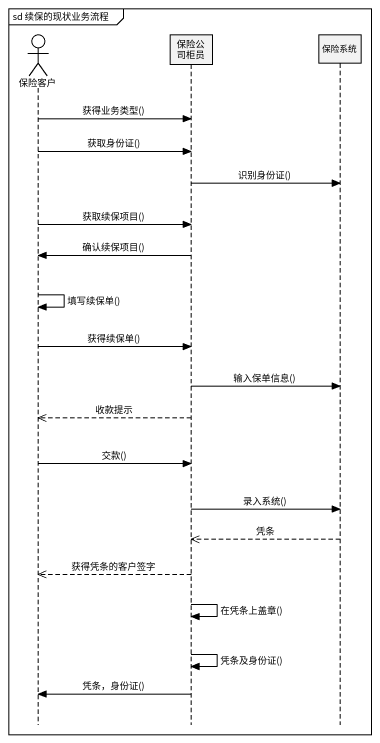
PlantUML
@startuml
mainframe sd 续保的现状业务流程
hide footbox
actor 保险客户
participant 保险公司柜员
participant 保险系统

保险客户 -> 保险公司柜员 : 获得业务类型()
保险客户 -> 保险公司柜员 : 获取身份证()
保险公司柜员 -> 保险系统 : 识别身份证()
保险客户 -> 保险公司柜员 : 获取续保项目()
保险公司柜员 -> 保险客户 : 确认续保项目()
保险客户 -> 保险客户 : 填写续保单()
保险客户 -> 保险公司柜员 : 获得续保单()
保险公司柜员 -> 保险系统 : 输入保单信息()
保险公司柜员 -->> 保险客户 : 收款提示
保险客户 -> 保险公司柜员 : 交款()
保险公司柜员 -> 保险系统 : 录入系统()
保险系统 -->> 保险公司柜员 : 凭条
保险公司柜员 -->> 保险客户 : 获得凭条的客户签字
保险公司柜员 -> 保险公司柜员 : 在凭条上盖章()
保险公司柜员 -> 保险公司柜员 : 凭条及身份证()
保险公司柜员 -> 保险客户 : 凭条，身份证()
@enduml
